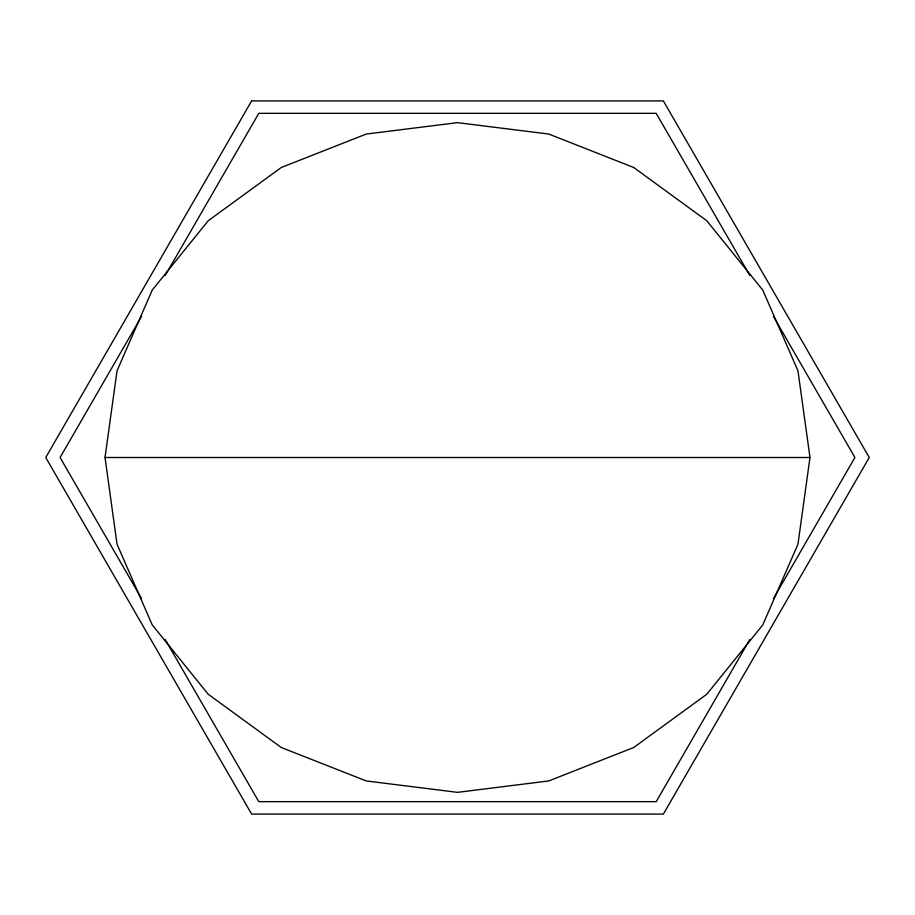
<?xml version="1.0" encoding="UTF-8"?>
<svg xmlns="http://www.w3.org/2000/svg" width="915" height="915" viewBox="0 0 915 915"><rect width="100%" height="100%" fill="white"/><g stroke="black" fill="none" stroke-linecap="round" stroke-linejoin="round"><path stroke-width="1.37" d="M105.019 457.5L117.028 370.827L152.245 290.066L208.254 220.721L281.26 167.502L366.275 134.048L457.5 122.644L548.726 134.048L633.74 167.502L706.746 220.721L762.755 290.066L797.971 370.827L809.981 457.5L797.971 544.173L762.755 624.934L706.746 694.279L633.74 747.498L548.726 780.952L457.5 792.356L366.275 780.952L281.26 747.498L208.254 694.279L152.245 624.934L117.028 544.173L105.019 457.5L809.981 457.5M141.573 316.373L60.093 457.5L141.573 598.627M165.169 275.518L258.796 113.334L656.204 113.334L749.831 275.518M749.831 639.482L656.204 801.666L258.796 801.666L165.169 639.482M773.427 598.627L854.907 457.5L773.427 316.373M251.625 100.913L45.75 457.5L251.625 814.087L663.375 814.087L869.25 457.5L663.375 100.913L251.625 100.913"/></g></svg>
